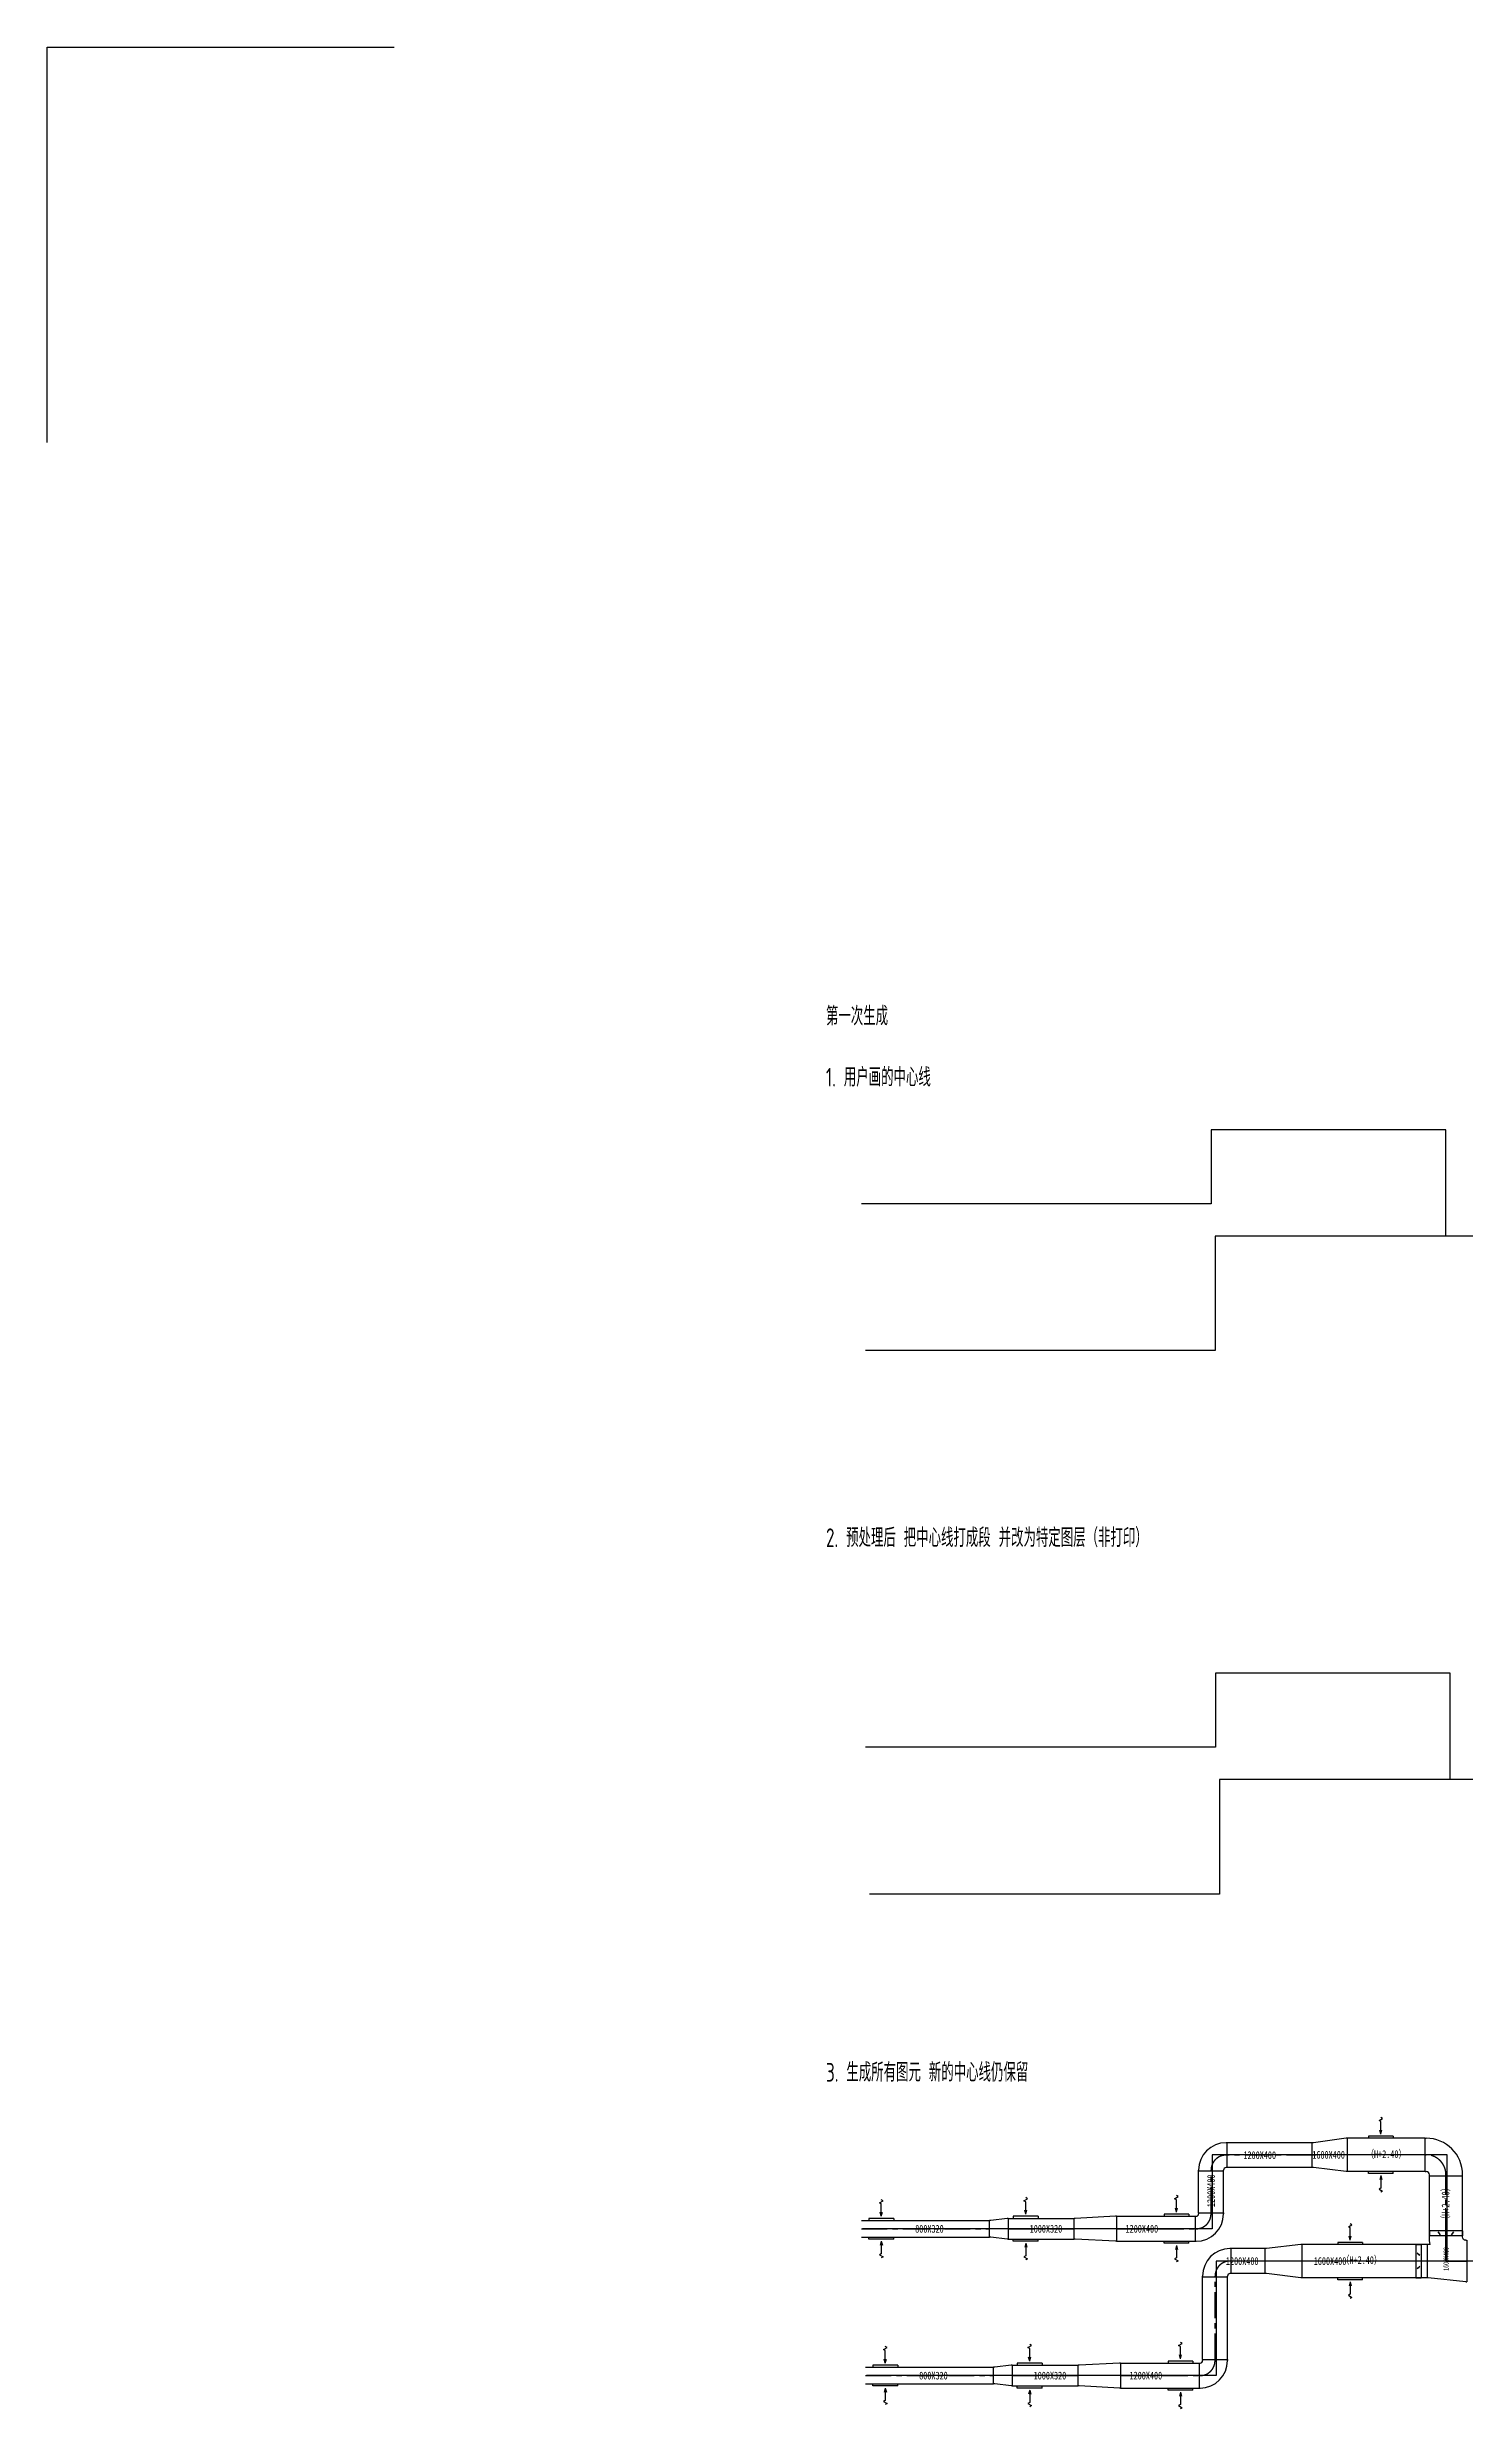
# Model space of a CAD drawing. Extents: x -51468 to 183161, y -105151 to 82504.
# Drawn here: x 62386 to 130671, y -83554 to 30227 of the extents above; entities that cross this region are included whole.
import ezdxf
from ezdxf.enums import TextEntityAlignment as Align

# ---------------------------------------------------------------- set-up
doc = ezdxf.new("R2010")
doc.units = 0
doc.header["$LTSCALE"] = 1000
doc.header["$MEASUREMENT"] = 0
doc.linetypes.add('CENTER', pattern=[2, 1.25, -0.25, 0.25, -0.25])
doc.layers.get('0').update_dxf_attribs({"linetype": 'CONTINUOUS'})
for name, color, linetype in [('DEFPOINTS-DUAL', 9, 'CENTER'), ('H-DAPP-DAPP', 131, 'CONTINUOUS'), ('H-DAPP-DDAMP', 131, 'CONTINUOUS'), ('H-DAPP-DGRIL', 131, 'CONTINUOUS'), ('H-DIMS-DUAL', 7, 'CONTINUOUS'), ('H-DIMS-DUCT', 7, 'CONTINUOUS'), ('H-DUCT-DUAL', 30, 'CONTINUOUS')]:
    doc.layers.add(name, color=color, linetype=linetype)
doc.styles.add('TH-STYLE1', font='', dxfattribs={"width": 0.7})
doc.styles.add('TH-STYLE3', font='tssdeng.shx', dxfattribs={"width": 0.7, "bigfont": 'tssdchn.shx'})
doc.styles.get('TH-STYLE1').set_extended_font_data('STFangsong')

# ---------------------------------------------------------------- blocks, each defined once
blk = doc.blocks.new('*U81')
for p, q in [((-500, 0), (-500, 100)), ((-500, 0), (700, 0)), ((700, 0), (700, 100)), ((187, -750), (13, -850)), ((13, -850), (100, -900)), ((100, -100), (48, -293)), ((100, -100), (100, -700)), ((100, -100), (152, -293)), ((100, -700), (187, -750))]:
    blk.add_line(p, q)
blk = doc.blocks.new('*U80')
for p, q in [((-500, 0), (-500, 100)), ((-500, 0), (700, 0)), ((700, 0), (700, 100)), ((187, -750), (13, -850)), ((13, -850), (100, -900)), ((100, -100), (48, -293)), ((100, -100), (100, -700)), ((100, -100), (152, -293)), ((100, -700), (187, -750))]:
    blk.add_line(p, q)
blk = doc.blocks.new('JXWT.679AFD55-B823-4602-A5F5-97175397A1BF')
at = {"layer": 'H-DAPP-DAPP'}
for p, q in [((-1010, -800), (-1010, 800)), ((-800, -1010), (800, -1010))]:
    blk.add_line(p, q, dxfattribs=at)
at = {"layer": 'H-DUCT-DUAL'}
for p, q in [((-1010, 800), (-960, 800)), ((-1010, -800), (-960, -800)), ((-800, -1010), (-800, -960)), ((800, -1010), (800, -960))]:
    blk.add_line(p, q, dxfattribs=at)
for radius in [1760, 160]:
    blk.add_arc((-960, -960), radius, 0, 90, dxfattribs=at)
blk = doc.blocks.new('*U85')
at = {"layer": 'H-DAPP-DAPP', "extrusion": (1.49976e-32, 1.22465e-16, -1)}
for p, q in [((800, 1210), (-800, 1210)), ((-900, 800), (-900, -800)), ((1010, 1000), (1010, -1000))]:
    blk.add_line(p, q, dxfattribs=at)
at = {"layer": 'H-DUCT-DUAL', "extrusion": (1.49976e-32, 1.22465e-16, -1)}
for p, q in [((-800, 1160), (-800, 1210)), ((800, 1160), (800, 1210)), ((-763, 800), (-900, 800)), ((960, 1000), (1010, 1000)), ((-850, -800), (-900, -800)), ((960, -1000), (-850, -800)), ((960, -1000), (1010, -1000))]:
    blk.add_line(p, q, dxfattribs=at)
for radius, start in [(1760, 348.19711), (160, 270)]:
    blk.add_arc((-960, 1160), radius, start, 0, dxfattribs=at)
blk = doc.blocks.new('*U86')
for p, q in [((-125, 800), (125, 800)), ((-125, 800), (-125, -800)), ((66, 263), (-66, 377)), ((125, 800), (125, -800)), ((-125, -800), (125, -800)), ((66, -263), (-66, -377))]:
    blk.add_line(p, q)
at = {"const_width": 40}
for points in [[(-20, 320, 1), (20, 320, 1)], [(-20, -320, 1), (20, -320, 1)]]:
    blk.add_lwpolyline(points, format="xyb", close=True, dxfattribs=at)
blk = doc.blocks.new('Bianjing.E4CE95FC-9792-434E-81EC-B8F4E38C3C8F')
at = {"layer": 'H-DAPP-DAPP'}
for p, q in [((-886.5, -400), (-886.5, 400)), ((0, 500), (0, -500))]:
    blk.add_line(p, q, dxfattribs=at)
at = {"layer": 'H-DUCT-DUAL'}
for p, q in [((-836.5, 400), (-886.5, 400)), ((-50, 500), (-836.5, 400)), ((0, 500), (-50, 500)), ((-836.5, -400), (-886.5, -400)), ((-50, -500), (-836.5, -400)), ((0, -500), (-50, -500))]:
    blk.add_line(p, q, dxfattribs=at)
blk = doc.blocks.new('Bianjing.83B6309C-A063-4473-913D-EB3ECE945A24')
at = {"layer": 'H-DAPP-DAPP'}
for p, q in [((-2032, -500), (-2032, 500)), ((0, 600), (0, -600))]:
    blk.add_line(p, q, dxfattribs=at)
at = {"layer": 'H-DUCT-DUAL'}
for p, q in [((-1982, 500), (-2032, 500)), ((-50, 600), (-1982, 500)), ((0, 600), (-50, 600)), ((-1982, -500), (-2032, -500)), ((-50, -600), (-1982, -500)), ((0, -600), (-50, -600))]:
    blk.add_line(p, q, dxfattribs=at)
blk = doc.blocks.new('Bianjing.49D31C70-2A41-47EE-9C70-9FF3D241364')
at = {"layer": 'H-DAPP-DAPP'}
for p, q in [((-1681, -617), (-1681, 583)), ((0, 800), (0, -800))]:
    blk.add_line(p, q, dxfattribs=at)
at = {"layer": 'H-DUCT-DUAL'}
for p, q in [((-1631, 583), (-1681, 583)), ((-50, 800), (-1631, 583)), ((0, 800), (-50, 800)), ((-1631, -617), (-1681, -617)), ((-50, -800), (-1631, -617)), ((0, -800), (-50, -800))]:
    blk.add_line(p, q, dxfattribs=at)
blk = doc.blocks.new('JXWT.86F0D891-1045-4A46-89B8-354025DA80A3')
at = {"layer": 'H-DAPP-DAPP'}
for p, q in [((770, -600), (770, 600)), ((600, -770), (-600, -770))]:
    blk.add_line(p, q, dxfattribs=at)
at = {"layer": 'H-DUCT-DUAL'}
for p, q in [((770, 600), (720, 600)), ((-600, -770), (-600, -720)), ((600, -770), (600, -720)), ((770, -600), (720, -600))]:
    blk.add_line(p, q, dxfattribs=at)
for radius in [1320, 120]:
    blk.add_arc((720, -720), radius, 90, 180, dxfattribs=at)
blk = doc.blocks.new('JXWT.537DDEE8-6EAA-4E3F-88BC-E7BA44D1388')
at = {"layer": 'H-DAPP-DAPP'}
for p, q in [((-770, 600), (-770, -600)), ((-600, 770), (600, 770))]:
    blk.add_line(p, q, dxfattribs=at)
at = {"layer": 'H-DUCT-DUAL'}
for p, q in [((-770, 600), (-720, 600)), ((-600, 770), (-600, 720)), ((600, 770), (600, 720)), ((-770, -600), (-720, -600))]:
    blk.add_line(p, q, dxfattribs=at)
for radius in [120, 1320]:
    blk.add_arc((-720, 720), radius, 270, 0, dxfattribs=at)
blk = doc.blocks.new('JXWT.1BDD8E0D-1523-4761-8812-6993D7A72646')
at = {"layer": 'H-DAPP-DAPP'}
for p, q in [((-770, 600), (-770, -600)), ((-600, 770), (600, 770))]:
    blk.add_line(p, q, dxfattribs=at)
at = {"layer": 'H-DUCT-DUAL'}
for p, q in [((-770, 600), (-720, 600)), ((-600, 770), (-600, 720)), ((600, 770), (600, 720)), ((-770, -600), (-720, -600))]:
    blk.add_line(p, q, dxfattribs=at)
for radius in [120, 1320]:
    blk.add_arc((-720, 720), radius, 270, 0, dxfattribs=at)
blk = doc.blocks.new('JXWT.7FCBF274-96D8-4375-80A1-15426D21048')
at = {"layer": 'H-DAPP-DAPP'}
for p, q in [((770, -600), (770, 600)), ((600, -770), (-600, -770))]:
    blk.add_line(p, q, dxfattribs=at)
at = {"layer": 'H-DUCT-DUAL'}
for p, q in [((770, 600), (720, 600)), ((-600, -770), (-600, -720)), ((600, -770), (600, -720)), ((770, -600), (720, -600))]:
    blk.add_line(p, q, dxfattribs=at)
for radius in [1320, 120]:
    blk.add_arc((720, -720), radius, 90, 180, dxfattribs=at)
blk = doc.blocks.new('Bianjing.1DD8BE92-6C3-4619-ACAF-5CB06B29225C')
at = {"layer": 'H-DAPP-DAPP'}
for p, q in [((-1755, -600), (-1755, 600)), ((0, 800), (0, -800))]:
    blk.add_line(p, q, dxfattribs=at)
at = {"layer": 'H-DUCT-DUAL'}
for p, q in [((-1705, 600), (-1755, 600)), ((-50, 800), (-1705, 600)), ((0, 800), (-50, 800)), ((-1705, -600), (-1755, -600)), ((-50, -800), (-1705, -600)), ((0, -800), (-50, -800))]:
    blk.add_line(p, q, dxfattribs=at)

msp = doc.modelspace()

# ---------------------------------------------------------------- linework, layer by layer
at = {"color": 1}
for p, q in [((129974.4248, -48119.9497), (118657.9248, -48119.9497)), ((118657.9248, -48119.9497), (118657.9248, -51683.3559)), ((129974.4248, -53239.6647), (129974.4248, -48119.9497)), ((118657.9248, -51683.3559), (101811.638, -51683.3559)), ((129974.4248, -53239.6647), (118850.4076, -53239.6647)), ((118850.4076, -53239.6647), (118850.4076, -58755.7301)), ((143354.4417, -53239.6647), (129974.4248, -53239.6647)), ((118850.4076, -58755.7301), (102004.1208, -58755.7301)), ((129816.3928, -71318.5166), (118499.8928, -71318.5166)), ((118499.8928, -71318.5166), (118499.8928, -74881.9227)), ((129816.3928, -76438.2315), (129816.3928, -71318.5166)), ((118499.8928, -74881.9227), (101653.606, -74881.9227)), ((129816.3928, -76438.2315), (118692.3757, -76438.2315)), ((118692.3757, -76438.2315), (118692.3757, -81954.2969)), ((143196.4098, -76438.2315), (129816.3928, -76438.2315)), ((118692.3757, -81954.2969), (101846.0889, -81954.2969))]:
    msp.add_line(p, q, dxfattribs=at)
for points in [[(62386.2453, 11181.8382), (62386.2453, 30227.4288), (79092.8291, 30227.4288)], [(143146.4098, -27051.7852), (129766.3928, -27051.7852), (129766.3928, -21932.0703), (118449.8928, -21932.0703), (118449.8928, -25495.4765), (101603.606, -25495.4765)], [(129766.3928, -27051.7852), (118642.3757, -27051.7852), (118642.3757, -32567.8506), (101796.0889, -32567.8506)]]:
    msp.add_lwpolyline(points)
at = {"layer": 'DEFPOINTS-DUAL'}
for p, q in [((119219.8928, -71335.4843), (119169.8928, -71335.4843)), ((123327.2662, -71335.4843), (119219.8928, -71335.4843)), ((125007.8928, -71318.5166), (123327.2662, -71335.4843)), ((128756.3928, -71318.5166, -0.0005), (125007.8928, -71318.5166, -0.0005)), ((128756.3928, -71318.5166, -0.0005), (128806.3928, -71318.5166, -0.0005)), ((118449.8928, -72105.4843), (118449.8928, -72055.4843)), ((118449.8928, -74111.9227), (118449.8928, -72105.4843)), ((129766.3928, -72328.5166, -0.0005), (129766.3928, -72278.5166, -0.0005)), ((129766.3928, -75228.2315, -0.0005), (129766.3928, -72328.5166, -0.0005)), ((101603.606, -74881.9227, 0.003), (107784.6232, -74881.9227, 0.003)), ((108671.1232, -74881.9227, 0.003), (107784.6232, -74881.9227, 0.003)), ((108671.1232, -74881.9227, 0.003), (111858.6232, -74881.9227, 0.003)), ((113890.6232, -74881.9227, 0.003), (111858.6232, -74881.9227, 0.003)), ((113890.6232, -74881.9227, 0.003), (117679.8928, -74881.9227, 0.003)), ((117679.8928, -74881.9227), (117729.8928, -74881.9227)), ((118449.8928, -74111.9227), (118449.8928, -74161.9227)), ((129766.3928, -76438.2315, -0.0005), (129766.3928, -75228.2315, -0.0005)), ((118642.3757, -77208.2315), (118642.3757, -77158.2315)), ((118642.3757, -81184.2969), (118642.3757, -77208.2315)), ((119412.3757, -76438.2315), (119362.3757, -76438.2315)), ((121063.8928, -76438.2315), (119412.3757, -76438.2315)), ((122818.41, -76438.2315), (121063.8928, -76438.2315)), ((128866.3928, -76438.2315, -0.0005), (122818.41, -76438.2315, -0.0005)), ((129766.3928, -76438.2315, -0.0005), (128866.3928, -76438.2315, -0.0005)), ((129766.3928, -76438.2315, -0.0005), (130776.3928, -76438.2315, -0.0005)), ((118642.3757, -81184.2969), (118642.3757, -81234.2969)), ((101796.0889, -81954.2969, -0.0013), (107977.106, -81954.2969, -0.0013)), ((108863.606, -81954.2969, -0.0013), (107977.106, -81954.2969, -0.0013)), ((108863.606, -81954.2969, -0.0013), (112051.106, -81954.2969, -0.0013)), ((114083.106, -81954.2969, -0.0013), (112051.106, -81954.2969, -0.0013)), ((114083.106, -81954.2969, -0.0013), (117872.3757, -81954.2969, -0.0013)), ((117872.3757, -81954.2969), (117922.3757, -81954.2969))]:
    msp.add_line(p, q, dxfattribs=at)
for centre, radius, start, end in [((119169.8928, -72055.4843), 720, 90, 180), ((128806.3928, -72278.5166, -0.0005), 960, 0, 90), ((117729.8928, -74161.9227), 720, 270, 0), ((119362.3757, -77158.2315), 720, 90, 180), ((117922.3757, -81234.2969), 720, 270, 0)]:
    msp.add_arc(centre, radius, start, end, dxfattribs=at)
at = {"layer": 'H-DUCT-DUAL'}
for p, q in [((128756.3928, -70518.5166, -0.0005), (125007.8928, -70518.5166, -0.0005)), ((123327.2662, -70735.4843), (119219.8928, -70735.4843)), ((117849.8928, -74111.9227), (117849.8928, -72105.4843)), ((119049.8928, -74111.9227), (119049.8928, -72105.4843)), ((123327.2662, -71935.4843), (119219.8928, -71935.4843)), ((128756.3928, -72118.5166, -0.0005), (125007.8928, -72118.5166, -0.0005)), ((128966.3928, -75228.2315, -0.0005), (128966.3928, -72328.5166, -0.0005)), ((130566.3928, -75228.2315, -0.0005), (130566.3928, -72328.5166, -0.0005)), ((101603.606, -74481.9227, 0.003), (107784.6232, -74481.9227, 0.003)), ((108671.1232, -74381.9227, 0.003), (111858.6232, -74381.9227, 0.003)), ((113890.6232, -74281.9227, 0.003), (117679.8928, -74281.9227, 0.003)), ((101603.606, -75281.9227, 0.003), (107784.6232, -75281.9227, 0.003)), ((108671.1232, -75381.9227, 0.003), (111858.6232, -75381.9227, 0.003)), ((113890.6232, -75481.9227, 0.003), (117679.8928, -75481.9227, 0.003)), ((121063.8928, -75838.2315), (119412.3757, -75838.2315)), ((128866.3928, -75638.2315, -0.0005), (122818.41, -75638.2315, -0.0005)), ((118042.3757, -81184.2969), (118042.3757, -77208.2315)), ((119242.3757, -81184.2969), (119242.3757, -77208.2315)), ((121063.8928, -77038.2315), (119412.3757, -77038.2315)), ((128866.3928, -77238.2315, -0.0005), (122818.41, -77238.2315, -0.0005)), ((101796.0889, -81554.2969, -0.0013), (107977.106, -81554.2969, -0.0013)), ((108863.606, -81454.2969, -0.0013), (112051.106, -81454.2969, -0.0013)), ((114083.106, -81354.2969, -0.0013), (117872.3757, -81354.2969, -0.0013)), ((101796.0889, -82354.2969, -0.0013), (107977.106, -82354.2969, -0.0013)), ((108863.606, -82454.2969, -0.0013), (112051.106, -82454.2969, -0.0013)), ((114083.106, -82554.2969, -0.0013), (117872.3757, -82554.2969, -0.0013))]:
    msp.add_line(p, q, dxfattribs=at)

# ---------------------------------------------------------------- block references
at = {"layer": 'H-DAPP-DDAMP', "rotation": 270}
msp.add_blockref('*U86', (129766.3928, -75103.2315, -0.0005), dxfattribs=at)
at = {"layer": 'H-DAPP-DDAMP'}
msp.add_blockref('*U86', (128444.3928, -76438.2315, -0.0005), dxfattribs=at)
at = {"layer": 'H-DAPP-DGRIL', "rotation": 180}
for name, p in [('*U81', (126729.3928, -70418.5166, 0.003)), ('*U80', (102665.1403, -74381.9227, 0.003)), ('*U80', (109623.1232, -74281.9227, 0.003)), ('*U80', (116883.6232, -74181.9227, 0.003)), ('*U81', (125251.4563, -75538.2315, 0.003)), ('*U80', (102857.6232, -81454.2969, -0.0013)), ('*U80', (109815.606, -81354.2969, -0.0013)), ('*U80', (117076.106, -81254.2969, -0.0013))]:
    msp.add_blockref(name, p, dxfattribs=at)
at = {"layer": 'H-DAPP-DGRIL', "xscale": -1}
for p in [(126729.3928, -72218.5166, 0.003), (102665.1403, -75381.9227, 0.003), (109623.1232, -75481.9227, 0.003), (116883.6232, -75581.9227, 0.003), (125251.4563, -77338.2315, 0.003), (102857.6232, -82454.2969, -0.0013), (109815.606, -82554.2969, -0.0013), (117076.106, -82654.2969, -0.0013)]:
    msp.add_blockref('*U80', p, dxfattribs=at)
at = {"layer": 'H-DUCT-DUAL'}
for name, p in [('Bianjing.49D31C70-2A41-47EE-9C70-9FF3D241364', (125007.8928, -71318.5166)), ('JXWT.679AFD55-B823-4602-A5F5-97175397A1BF', (129766.3928, -71318.5166, -0.0005)), ('JXWT.86F0D891-1045-4A46-89B8-354025DA80A3', (118449.8928, -71335.4843)), ('Bianjing.E4CE95FC-9792-434E-81EC-B8F4E38C3C8F', (108671.1232, -74881.9227, 0.003)), ('Bianjing.83B6309C-A063-4473-913D-EB3ECE945A24', (113890.6232, -74881.9227, 0.003)), ('JXWT.537DDEE8-6EAA-4E3F-88BC-E7BA44D1388', (118449.8928, -74881.9227)), ('JXWT.7FCBF274-96D8-4375-80A1-15426D21048', (118642.3757, -76438.2315)), ('Bianjing.1DD8BE92-6C3-4619-ACAF-5CB06B29225C', (122818.41, -76438.2315)), ('*U85', (129766.3928, -76438.2315, -0.0005)), ('Bianjing.E4CE95FC-9792-434E-81EC-B8F4E38C3C8F', (108863.606, -81954.2969, -0.0013)), ('Bianjing.83B6309C-A063-4473-913D-EB3ECE945A24', (114083.106, -81954.2969, -0.0013)), ('JXWT.1BDD8E0D-1523-4761-8812-6993D7A72646', (118642.3757, -81954.2969))]:
    msp.add_blockref(name, p, dxfattribs=at)

# ---------------------------------------------------------------- texts
at = {"layer": 'H-DIMS-DUAL', "style": 'TH-STYLE3', "width": 0.7}
for s, p in [('第一次生成', (99899.8219, -16902.5209)), ('1. 用户画的中心线', (99899.8219, -19846.3908)), ('2. 预处理后 把中心线打成段 并改为特定图层（非打印）', (99899.8219, -42034.0079)), ('3. 生成所有图元 新的中心线仍保留', (99899.8219, -67793.6611))]:
    msp.add_text(s, height=900, dxfattribs=at).set_placement(p)
at = {"layer": 'H-DIMS-DUAL', "style": 'TH-STYLE1', "width": 0.7}
for s, p in [('1200X400', (120795.0053, -71335.4843)), ('800X320', (104883.6232, -74881.9227, 0.003)), ('1000X320', (110496.6232, -74881.9227, 0.003)), ('1200X400', (115116.1232, -74881.9227, 0.003)), ('1200X400', (119950.6428, -76438.2315)), ('800X320', (105076.106, -81954.2969, -0.0013)), ('1000X320', (110689.106, -81954.2969, -0.0013)), ('1200X400', (115308.606, -81954.2969, -0.0013))]:
    msp.add_text(s, height=375, dxfattribs=at).set_placement(p, align=Align.MIDDLE_CENTER)
for p in [(123327.2662, -71318.5166), (123397.2362, -76438.2315)]:
    msp.add_text('1600X400', height=375, dxfattribs=at).set_placement(p, align=Align.MIDDLE_LEFT)
for s, height, p in [('1200X400', 375, (118449.8928, -73051.394)), ('1600X400', 250, (129766.3928, -76336.0166, -0.0005))]:
    msp.add_text(s, height=height, rotation=90, dxfattribs=at).set_placement(p, align=Align.MIDDLE_CENTER)
at = {"layer": 'H-DIMS-DUCT', "style": 'TH-STYLE1', "width": 0.7}
for p in [(125932.6349, -71473.9843, 0), (124747.3928, -76576.7315, -0.0005)]:
    msp.add_text('（H+2.40）', height=375, dxfattribs=at).set_placement(p)
msp.add_text('（H+2.40）', height=375, rotation=90, dxfattribs=at).set_placement((129932.8929, -74624.7715, -0.0051))

doc.saveas('drawing.dxf')
